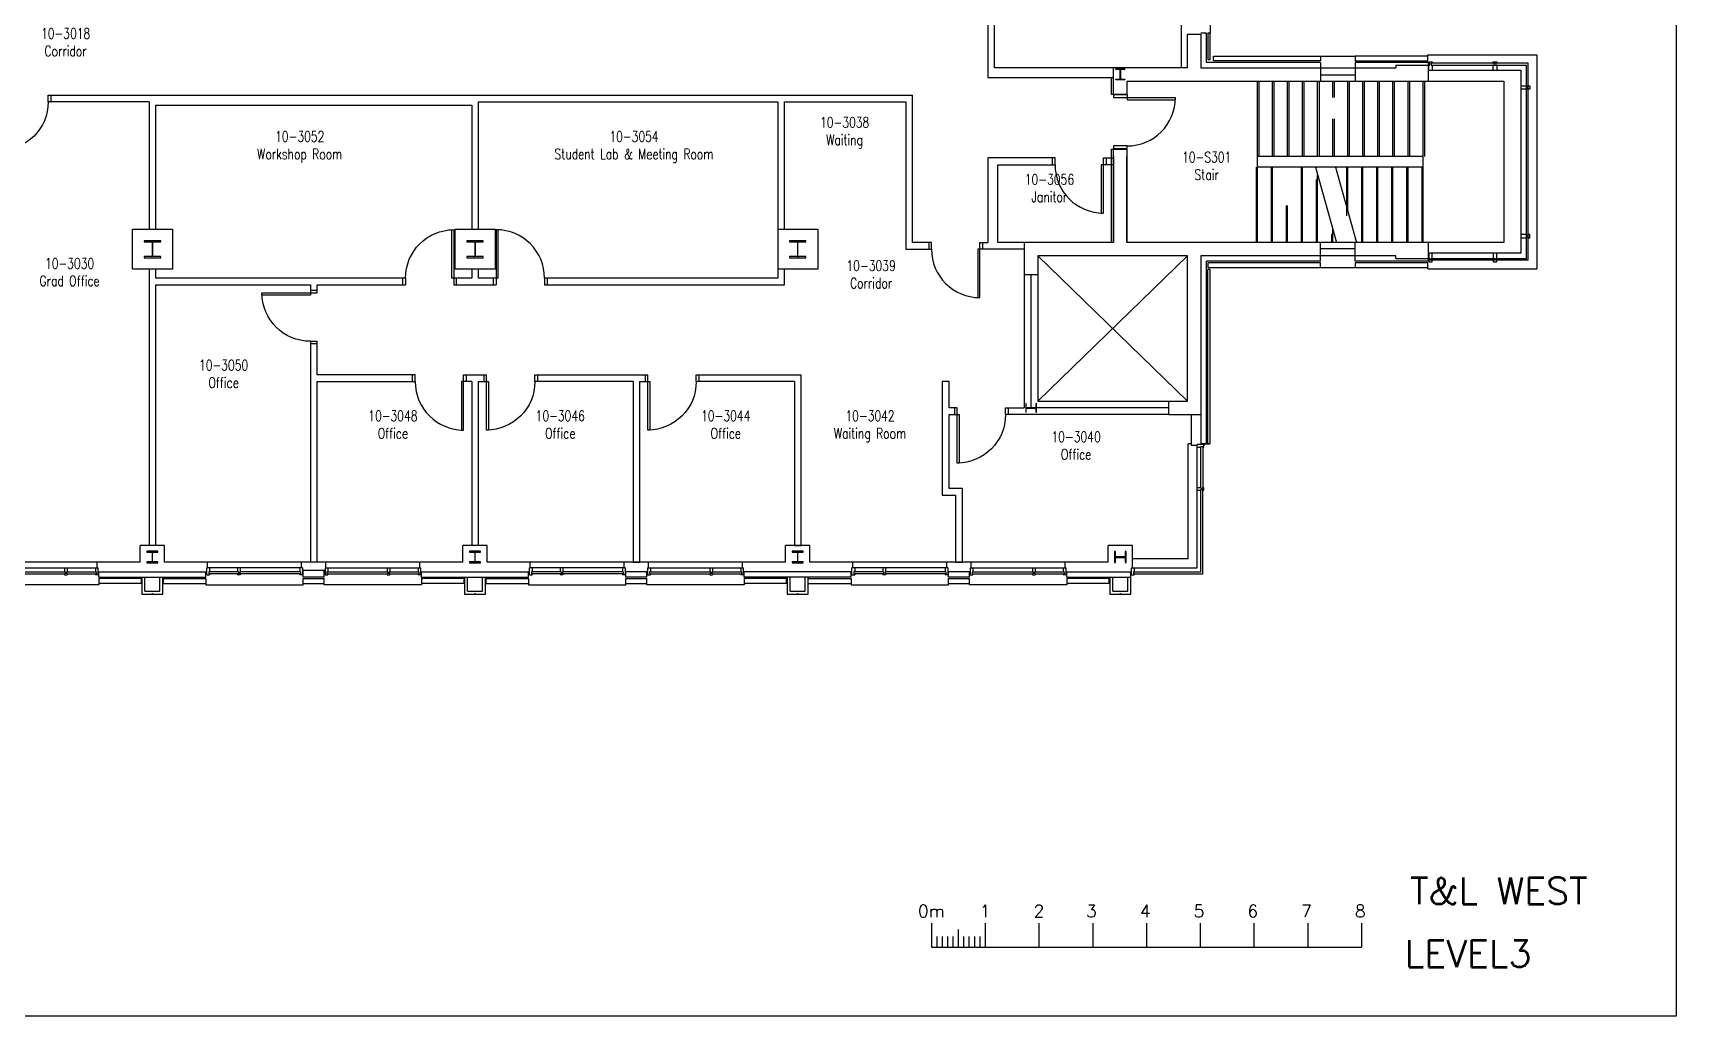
# Model space of a CAD drawing. Extents: x 11182 to 734459, y -1391328 to 152085.
# Drawn here: x 365420 to 395979, y -1110675 to -1092392 of the extents above; entities that cross this region are included whole.
import ezdxf
from ezdxf.enums import TextEntityAlignment as Align

# ---------------------------------------------------------------- set-up
doc = ezdxf.new("R2010")
doc.units = 0
doc.header["$LTSCALE"] = 500
doc.header["$MEASUREMENT"] = 0
doc.layers.get('0').update_dxf_attribs({"linetype": 'CONTINUOUS'})
doc.layers.add('0_Defpoints', color=106, linetype='CONTINUOUS', plot=False)
for name, color, linetype in [('0_room_data', 7, 'CONTINUOUS'), ('0_text', 7, 'CONTINUOUS'), ('1_Wall_Exist', 251, 'CONTINUOUS'), ('3_Text', 7, 'CONTINUOUS')]:
    doc.layers.add(name, color=color, linetype=linetype)
doc.styles.add('1_200', font='simplex.shx', dxfattribs={"width": 0.75, "height": 460})
doc.styles.get("Standard").update_dxf_attribs({"font": 'ROMANS', "height": 200})

# ---------------------------------------------------------------- blocks, each defined once
blk = doc.blocks.new('room_data')
at = {"layer": '3_Text', "style": '1_200', "width": 0.75}
for tag, p in [('ROOMNUM', (0, 0)), ('ROOMUSE', (0, -575))]:
    blk.add_attdef(tag, text='', height=345, dxfattribs=at).set_placement(p, align=Align.MIDDLE_CENTER)

msp = doc.modelspace()

# ---------------------------------------------------------------- linework, layer by layer
for p, q in [((382129, -1108948), (382129, -1109393)), ((383129, -1108948), (383129, -1109393)), ((384129, -1108948), (384129, -1109393)), ((385129, -1108948), (385129, -1109393)), ((386129, -1108948), (386129, -1109393)), ((387129, -1108948), (387129, -1109393)), ((388129, -1108948), (388129, -1109393)), ((389129, -1108948), (389129, -1109393)), ((390129, -1108948), (390129, -1109393)), ((382229, -1109194), (382229, -1109393)), ((382329, -1109194), (382329, -1109393)), ((382429, -1109194), (382429, -1109393)), ((382529, -1109194), (382529, -1109393)), ((382629, -1109061), (382629, -1109393)), ((382729, -1109194), (382729, -1109393)), ((382829, -1109194), (382829, -1109393)), ((382929, -1109194), (382929, -1109393)), ((383029, -1109194), (383029, -1109393)), ((382129, -1109393), (390129, -1109393))]:
    msp.add_line(p, q)
at = {"layer": '0_Defpoints'}
msp.add_lwpolyline([(338345, -1073659), (395979, -1073659), (395979, -1110675), (338345, -1110675)], close=True, dxfattribs=at)
at = {"layer": '1_Wall_Exist'}
for p, q in [((386772, -1082825), (386772, -1093040)), ((387323, -1092400), (387323, -1090590)), ((383181, -1091246), (383181, -1093224)), ((383306, -1093040), (383306, -1091246)), ((386893, -1093040), (386893, -1092415)), ((386893, -1093040), (386893, -1092415)), ((386893, -1092415), (387143, -1092415)), ((387243, -1092400), (387143, -1092400)), ((387143, -1092415), (387143, -1093040)), ((387243, -1092940), (387243, -1092400)), ((387323, -1092400), (387268, -1092400)), ((387268, -1092400), (387268, -1092890)), ((387313, -1092890), (387313, -1092400)), ((386893, -1093040), (383306, -1093040)), ((385518, -1093535), (385518, -1093040)), ((385560, -1093061), (385726, -1093061)), ((385560, -1093070), (385560, -1093061)), ((385637, -1093073), (385563, -1093073)), ((385640, -1093253), (385640, -1093076)), ((385647, -1093076), (385647, -1093253)), ((385723, -1093073), (385650, -1093073)), ((385726, -1093061), (385726, -1093070)), ((387143, -1093040), (390003, -1093040)), ((389363, -1092940), (387243, -1092940)), ((387268, -1092890), (387313, -1092890)), ((387373, -1092915), (387373, -1092825)), ((387373, -1092825), (390013, -1092825)), ((389363, -1092915), (387373, -1092915)), ((389363, -1092825), (389363, -1092915)), ((389363, -1092940), (389363, -1093040)), ((389368, -1093040), (389368, -1093290)), ((390008, -1093040), (390008, -1093290)), ((390008, -1093040), (390768, -1093040)), ((390013, -1092825), (390013, -1092915)), ((391363, -1092825), (390013, -1092825)), ((390013, -1092915), (391363, -1092915)), ((391368, -1092940), (390013, -1092940)), ((390013, -1092940), (390013, -1093040)), ((390768, -1092990), (391368, -1092990)), ((390768, -1092990), (390768, -1093040)), ((391363, -1092800), (393388, -1092800)), ((391363, -1092915), (391363, -1092800)), ((391368, -1092940), (391368, -1093290)), ((391378, -1092958), (391378, -1092930)), ((391378, -1092930), (391442, -1092930)), ((391396, -1092958), (391378, -1092958)), ((391378, -1093091), (391378, -1092990)), ((391378, -1092990), (391396, -1092990)), ((393097, -1093091), (391378, -1093091)), ((391396, -1092990), (391396, -1092958)), ((393229, -1092958), (391424, -1092958)), ((391424, -1092958), (391424, -1092990)), ((391424, -1092990), (391442, -1092990)), ((391435, -1092990), (393198, -1092990)), ((391442, -1092930), (391442, -1092958)), ((391442, -1092990), (391442, -1093091)), ((392578, -1092958), (392578, -1092930)), ((392578, -1092930), (392642, -1092930)), ((392596, -1092958), (392578, -1092958)), ((392578, -1093091), (392578, -1092990)), ((392578, -1092990), (392596, -1092990)), ((392596, -1092990), (392596, -1092958)), ((392624, -1092958), (392624, -1092990)), ((392624, -1092990), (392642, -1092990)), ((392642, -1092930), (392642, -1092958)), ((392642, -1092990), (392642, -1093091)), ((393097, -1096488), (393097, -1093091)), ((393198, -1096590), (393198, -1092990)), ((393223, -1092965), (393223, -1096615)), ((393229, -1096621), (393229, -1092958)), ((393388, -1092800), (393388, -1096780)), ((383181, -1093224), (385518, -1093224)), ((385480, -1093535), (385480, -1093224)), ((385560, -1093267), (385560, -1093259)), ((385726, -1093267), (385560, -1093267)), ((385563, -1093256), (385637, -1093256)), ((385650, -1093256), (385723, -1093256)), ((385726, -1093259), (385726, -1093267)), ((385768, -1093290), (392773, -1093290)), ((385768, -1093535), (385768, -1093290)), ((388193, -1096290), (388193, -1093290)), ((388218, -1093290), (388218, -1094690)), ((388473, -1094690), (388473, -1093290)), ((388498, -1093290), (388498, -1094690)), ((388753, -1094690), (388753, -1093290)), ((388778, -1093290), (388778, -1094690)), ((389033, -1094690), (389033, -1093290)), ((389058, -1093290), (389058, -1094690)), ((389313, -1094690), (389313, -1093290)), ((389338, -1093290), (389338, -1094690)), ((389358, -1093172), (390002, -1093172)), ((389593, -1093592), (389593, -1093290)), ((389618, -1093290), (389618, -1093592)), ((389873, -1094690), (389873, -1093290)), ((389898, -1093290), (389898, -1094690)), ((390153, -1094690), (390153, -1093290)), ((390178, -1093290), (390178, -1094690)), ((390433, -1094690), (390433, -1093290)), ((390458, -1093290), (390458, -1094690)), ((390713, -1094690), (390713, -1093290)), ((390738, -1093290), (390738, -1094690)), ((390993, -1094690), (390993, -1093290)), ((391018, -1093290), (391018, -1094690)), ((391273, -1096290), (391273, -1093290)), ((391298, -1093290), (391298, -1094690)), ((392773, -1093290), (392773, -1096290)), ((393097, -1093374), (393198, -1093374)), ((393198, -1093374), (393198, -1093392)), ((393198, -1093392), (393229, -1093392)), ((393229, -1093392), (393229, -1093374)), ((393229, -1093374), (393257, -1093374)), ((393257, -1093374), (393257, -1093438)), ((365705, -1093550), (381781, -1093550)), ((365705, -1093675), (365705, -1093550)), ((367580, -1093675), (365705, -1093675)), ((365755, -1093550), (365755, -1093675)), ((367580, -1093675), (367580, -1096042)), ((373706, -1096042), (373706, -1093675)), ((373706, -1093675), (379272, -1093675)), ((379272, -1093675), (379272, -1096952)), ((379397, -1096042), (379397, -1093675)), ((379397, -1093675), (381656, -1093675)), ((381656, -1093675), (381656, -1096415)), ((381781, -1096290), (381781, -1093550)), ((385768, -1093535), (385480, -1093535)), ((385768, -1093545), (385518, -1093545)), ((385518, -1093545), (385518, -1093595)), ((385518, -1093595), (386668, -1093595)), ((385768, -1093545), (385768, -1093640)), ((385768, -1093640), (386668, -1093640)), ((386668, -1093640), (386668, -1093595)), ((393198, -1093438), (393097, -1093438)), ((393229, -1093420), (393198, -1093420)), ((393198, -1093420), (393198, -1093438)), ((393257, -1093438), (393229, -1093438)), ((367705, -1096042), (367705, -1093734)), ((367705, -1093734), (373581, -1093734)), ((373581, -1093734), (373581, -1096042)), ((389593, -1094690), (389593, -1093992)), ((389618, -1093992), (389618, -1094690)), ((385480, -1096290), (385480, -1094555)), ((385480, -1094555), (385768, -1094555)), ((385768, -1094495), (385518, -1094495)), ((385518, -1094495), (385518, -1094545)), ((385518, -1094545), (385768, -1094545)), ((385518, -1096290), (385518, -1094555)), ((385768, -1094545), (385768, -1094495)), ((385768, -1096290), (385768, -1094555)), ((384429, -1094718), (383181, -1094718)), ((383181, -1094718), (383181, -1096290)), ((383365, -1094843), (384429, -1094843)), ((383365, -1096290), (383365, -1094843)), ((384379, -1094843), (384379, -1094718)), ((384429, -1094843), (384429, -1094718)), ((385517, -1094843), (385289, -1094843)), ((385289, -1094843), (385289, -1095743)), ((385329, -1095743), (385329, -1094718)), ((385329, -1094718), (385517, -1094718)), ((385379, -1094718), (385379, -1094843)), ((385517, -1094690), (385517, -1096290)), ((385767, -1096290), (385767, -1094690)), ((388168, -1094890), (388168, -1096290)), ((391273, -1094690), (388193, -1094690)), ((391273, -1094890), (388193, -1094890)), ((388448, -1094890), (388448, -1096290)), ((388473, -1096290), (388473, -1094890)), ((389008, -1094890), (389008, -1096290)), ((389033, -1096290), (389033, -1094890)), ((389274, -1094890), (389662, -1096290)), ((389647, -1094890), (390035, -1096290)), ((389848, -1094890), (389848, -1095797)), ((389873, -1095706), (389873, -1094890)), ((390128, -1094890), (390128, -1096290)), ((390153, -1096290), (390153, -1094890)), ((390408, -1094890), (390408, -1096290)), ((390433, -1096290), (390433, -1094890)), ((390688, -1094890), (390688, -1096290)), ((390713, -1096290), (390713, -1094890)), ((390968, -1094890), (390968, -1096290)), ((390993, -1096290), (390993, -1094890)), ((391248, -1094890), (391248, -1096290)), ((389288, -1095120), (389288, -1096290)), ((389313, -1096290), (389313, -1095030)), ((385289, -1095743), (385329, -1095743)), ((388728, -1095602), (388728, -1096290)), ((388753, -1096290), (388753, -1095602)), ((367272, -1096788), (367272, -1096042)), ((367272, -1096042), (368015, -1096042)), ((368015, -1096042), (368015, -1096788)), ((373210, -1096952), (373210, -1096052)), ((373210, -1096052), (373250, -1096052)), ((373250, -1096052), (373250, -1097077)), ((373272, -1096788), (373272, -1096042)), ((373272, -1096042), (374015, -1096042)), ((374015, -1096042), (374015, -1096788)), ((374076, -1096052), (374036, -1096052)), ((374036, -1096052), (374036, -1097077)), ((374076, -1096952), (374076, -1096052)), ((379272, -1096042), (380015, -1096042)), ((380015, -1096042), (380015, -1096788)), ((389568, -1096132), (389568, -1096290)), ((389593, -1096290), (389593, -1096041)), ((393198, -1096141), (393097, -1096141)), ((393198, -1096159), (393198, -1096141)), ((393229, -1096159), (393198, -1096159)), ((393257, -1096141), (393229, -1096141)), ((393257, -1096205), (393257, -1096141)), ((367797, -1096258), (367490, -1096258)), ((367490, -1096258), (367490, -1096273)), ((367493, -1096276), (367634, -1096276)), ((367637, -1096279), (367637, -1096550)), ((367649, -1096550), (367649, -1096279)), ((367652, -1096276), (367794, -1096276)), ((367797, -1096273), (367797, -1096258)), ((373797, -1096258), (373490, -1096258)), ((373490, -1096258), (373490, -1096273)), ((373493, -1096276), (373634, -1096276)), ((373637, -1096279), (373637, -1096550)), ((373649, -1096550), (373649, -1096279)), ((373652, -1096276), (373794, -1096276)), ((373797, -1096273), (373797, -1096258)), ((379797, -1096258), (379490, -1096258)), ((379490, -1096258), (379490, -1096273)), ((379493, -1096276), (379634, -1096276)), ((379637, -1096279), (379637, -1096550)), ((379649, -1096550), (379649, -1096279)), ((379652, -1096276), (379794, -1096276)), ((379797, -1096273), (379797, -1096258)), ((381656, -1096415), (382131, -1096415)), ((382131, -1096290), (381781, -1096290)), ((382081, -1096290), (382081, -1096415)), ((382131, -1096415), (382131, -1096290)), ((383858, -1096415), (382991, -1096415)), ((382991, -1096415), (382991, -1097315)), ((383031, -1097315), (383031, -1096290)), ((383031, -1096290), (383181, -1096290)), ((383081, -1096290), (383081, -1096415)), ((385517, -1096290), (383365, -1096290)), ((383858, -1096290), (383858, -1099365)), ((389363, -1096290), (385768, -1096290)), ((389368, -1096540), (389368, -1096290)), ((392773, -1096290), (389368, -1096290)), ((390008, -1096407), (389368, -1096407)), ((390008, -1096540), (390008, -1096290)), ((391368, -1096290), (391368, -1096640)), ((393097, -1096205), (393198, -1096205)), ((393198, -1096205), (393198, -1096187)), ((393198, -1096187), (393229, -1096187)), ((393229, -1096187), (393229, -1096205)), ((393229, -1096205), (393257, -1096205)), ((367490, -1096556), (367490, -1096572)), ((367490, -1096572), (367797, -1096572)), ((367634, -1096553), (367493, -1096553)), ((367794, -1096553), (367652, -1096553)), ((367797, -1096572), (367797, -1096556)), ((373490, -1096556), (373490, -1096572)), ((373490, -1096572), (373797, -1096572)), ((373634, -1096553), (373493, -1096553)), ((373794, -1096553), (373652, -1096553)), ((373797, -1096572), (373797, -1096556)), ((379490, -1096556), (379490, -1096572)), ((379490, -1096572), (379797, -1096572)), ((379634, -1096553), (379493, -1096553)), ((379794, -1096553), (379652, -1096553)), ((379797, -1096572), (379797, -1096556)), ((386893, -1096540), (384108, -1099240)), ((384108, -1096540), (386893, -1099240)), ((386893, -1096540), (384108, -1096540)), ((384108, -1096540), (384108, -1099240)), ((386893, -1099240), (386893, -1096540)), ((387143, -1096540), (387143, -1100044)), ((390768, -1096540), (387143, -1096540)), ((387243, -1100029), (387243, -1096640)), ((389363, -1096640), (387243, -1096640)), ((387268, -1096665), (387268, -1096755)), ((389363, -1096665), (387268, -1096665)), ((387268, -1096755), (391363, -1096755)), ((389363, -1096640), (389363, -1096540)), ((389363, -1096755), (389363, -1096665)), ((390013, -1096640), (390013, -1096540)), ((391368, -1096640), (390013, -1096640)), ((390013, -1096665), (390013, -1096755)), ((391363, -1096665), (390013, -1096665)), ((390768, -1096590), (390768, -1096540)), ((390768, -1096590), (391368, -1096590)), ((391363, -1096780), (391363, -1096665)), ((393097, -1096488), (391378, -1096488)), ((391378, -1096488), (391378, -1096590)), ((391378, -1096590), (391396, -1096590)), ((391396, -1096621), (391378, -1096621)), ((391378, -1096621), (391378, -1096649)), ((391378, -1096649), (391442, -1096649)), ((391393, -1096615), (393223, -1096615)), ((391396, -1096590), (391396, -1096621)), ((391424, -1096621), (391424, -1096590)), ((391424, -1096590), (391442, -1096590)), ((393229, -1096621), (391424, -1096621)), ((391435, -1096590), (393198, -1096590)), ((391442, -1096590), (391442, -1096488)), ((391442, -1096649), (391442, -1096621)), ((392578, -1096488), (392578, -1096590)), ((392578, -1096590), (392596, -1096590)), ((392596, -1096621), (392578, -1096621)), ((392578, -1096621), (392578, -1096649)), ((392578, -1096649), (392642, -1096649)), ((392596, -1096590), (392596, -1096621)), ((392624, -1096621), (392624, -1096590)), ((392624, -1096590), (392642, -1096590)), ((392642, -1096590), (392642, -1096488)), ((392642, -1096649), (392642, -1096621)), ((368015, -1096788), (367272, -1096788)), ((367580, -1096788), (367580, -1101923)), ((367705, -1096952), (367705, -1096788)), ((372350, -1096952), (367705, -1096952)), ((372300, -1097077), (372300, -1096952)), ((372350, -1096952), (372350, -1097077)), ((373581, -1096952), (373210, -1096952)), ((374015, -1096788), (373272, -1096788)), ((373300, -1097077), (373300, -1096952)), ((373581, -1096788), (373581, -1096952)), ((373706, -1096952), (373706, -1096788)), ((374076, -1096952), (373706, -1096952)), ((373986, -1097077), (373986, -1096952)), ((379272, -1096952), (374936, -1096952)), ((374936, -1096952), (374936, -1097077)), ((374986, -1096952), (374986, -1097077)), ((380015, -1096788), (379272, -1096788)), ((379397, -1097077), (379397, -1096788)), ((384108, -1096890), (383858, -1096890)), ((383983, -1099365), (383983, -1096890)), ((387313, -1096790), (387268, -1096790)), ((387268, -1100029), (387268, -1096790)), ((387313, -1100029), (387313, -1096790)), ((391363, -1096780), (393388, -1096780)), ((367705, -1101923), (367705, -1097077)), ((367705, -1097077), (370581, -1097077)), ((369681, -1097267), (369681, -1097227)), ((369681, -1097227), (370706, -1097227)), ((370581, -1097267), (369681, -1097267)), ((370581, -1097077), (370581, -1097267)), ((370581, -1097177), (370706, -1097177)), ((370706, -1097077), (372350, -1097077)), ((370706, -1097227), (370706, -1097077)), ((373250, -1097077), (374036, -1097077)), ((374936, -1097077), (379397, -1097077)), ((382991, -1097315), (383031, -1097315)), ((370581, -1098127), (370581, -1102233)), ((370581, -1098127), (370706, -1098127)), ((370706, -1098177), (370581, -1098177)), ((370706, -1098752), (370706, -1098127)), ((372530, -1098752), (370706, -1098752)), ((370706, -1102233), (370706, -1098877)), ((370706, -1098877), (372530, -1098877)), ((372480, -1098877), (372480, -1098752)), ((372530, -1098877), (372530, -1098752)), ((373581, -1098877), (373390, -1098877)), ((373390, -1098877), (373390, -1099777)), ((373430, -1099777), (373430, -1098752)), ((373430, -1098752), (373856, -1098752)), ((373480, -1098752), (373480, -1098877)), ((373581, -1098877), (373581, -1101923)), ((373706, -1098877), (373896, -1098877)), ((373706, -1101923), (373706, -1098877)), ((373806, -1098752), (373806, -1098877)), ((373856, -1099777), (373856, -1098752)), ((373896, -1098877), (373896, -1099777)), ((374756, -1098752), (376856, -1098752)), ((374756, -1098877), (374756, -1098752)), ((376581, -1098877), (374756, -1098877)), ((374806, -1098752), (374806, -1098877)), ((376581, -1098877), (376581, -1102233)), ((376706, -1098877), (376896, -1098877)), ((376706, -1102233), (376706, -1098877)), ((376806, -1098752), (376806, -1098877)), ((376856, -1099777), (376856, -1098752)), ((376896, -1098877), (376896, -1099777)), ((377756, -1098752), (379706, -1098752)), ((377756, -1098877), (377756, -1098752)), ((379581, -1098877), (377756, -1098877)), ((377806, -1098752), (377806, -1098877)), ((379581, -1098877), (379581, -1101923)), ((379706, -1101923), (379706, -1098752)), ((382333, -1098877), (382333, -1100990)), ((382458, -1098877), (382333, -1098877)), ((382458, -1099365), (382458, -1098877)), ((382608, -1099365), (382458, -1099365)), ((382458, -1099490), (382648, -1099490)), ((382458, -1100865), (382458, -1099490)), ((382558, -1099365), (382558, -1099490)), ((382608, -1100390), (382608, -1099365)), ((382648, -1099490), (382648, -1100390)), ((383508, -1099365), (383858, -1099365)), ((383508, -1099490), (383508, -1099365)), ((386543, -1099490), (383508, -1099490)), ((383558, -1099365), (383558, -1099490)), ((383890, -1099282), (383883, -1099282)), ((383883, -1099282), (383883, -1099447)), ((383883, -1099447), (383890, -1099447)), ((383893, -1099359), (383893, -1099285)), ((383893, -1099444), (383893, -1099371)), ((384070, -1099362), (383896, -1099362)), ((383896, -1099368), (384070, -1099368)), ((386543, -1099365), (383983, -1099365)), ((384073, -1099285), (384073, -1099359)), ((384073, -1099371), (384073, -1099444)), ((384084, -1099282), (384076, -1099282)), ((384076, -1099447), (384084, -1099447)), ((384084, -1099447), (384084, -1099282)), ((384108, -1099240), (386893, -1099240)), ((386543, -1099490), (386543, -1099240)), ((386543, -1099490), (386543, -1099365)), ((386543, -1099490), (387143, -1099490)), ((386962, -1099490), (386962, -1100060)), ((373390, -1099777), (373430, -1099777)), ((373896, -1099777), (373856, -1099777)), ((376896, -1099777), (376856, -1099777)), ((386902, -1102173), (386902, -1100034)), ((386962, -1100034), (386902, -1100034)), ((386962, -1100060), (387070, -1100060)), ((387070, -1102341), (387070, -1100044)), ((387199, -1100044), (387070, -1100044)), ((387070, -1100094), (387143, -1100094)), ((387143, -1100029), (387243, -1100029)), ((387143, -1100083), (387180, -1100083)), ((387143, -1100858), (387143, -1100083)), ((387180, -1100083), (387180, -1100858)), ((387180, -1100094), (387199, -1100094)), ((387199, -1100041), (387296, -1100036)), ((387199, -1100094), (387199, -1100041)), ((387200, -1100056), (387199, -1100056)), ((387297, -1100037), (387200, -1100042)), ((387200, -1100042), (387200, -1100056)), ((387268, -1100029), (387313, -1100029)), ((387288, -1100031), (387297, -1100031)), ((387288, -1100032), (387288, -1100031)), ((387296, -1100032), (387288, -1100032)), ((387296, -1100036), (387296, -1100032)), ((387297, -1100031), (387297, -1100037)), ((382648, -1100390), (382608, -1100390)), ((382333, -1100990), (382581, -1100990)), ((382333, -1100990), (382458, -1100990)), ((382706, -1100865), (382458, -1100865)), ((382581, -1100990), (382581, -1102233)), ((382706, -1102233), (382706, -1100865)), ((387070, -1100844), (387143, -1100844)), ((387070, -1100894), (387143, -1100894)), ((387143, -1100858), (387180, -1100858)), ((387143, -1102414), (387143, -1100883)), ((387143, -1100883), (387180, -1100883)), ((387180, -1100844), (387199, -1100844)), ((387180, -1102451), (387180, -1100883)), ((387180, -1100894), (387199, -1100894)), ((387199, -1100894), (387199, -1100844)), ((367869, -1101923), (367417, -1101923)), ((367417, -1102233), (367417, -1101923)), ((367869, -1102233), (367869, -1101923)), ((373869, -1101923), (373417, -1101923)), ((373417, -1102233), (373417, -1101923)), ((373869, -1102233), (373869, -1101923)), ((379869, -1101923), (379417, -1101923)), ((379417, -1102233), (379417, -1101923)), ((379581, -1101923), (379706, -1101923)), ((379869, -1102233), (379869, -1101923)), ((385869, -1101923), (385417, -1101923)), ((385417, -1102233), (385417, -1101923)), ((385869, -1102341), (385869, -1101923)), ((367417, -1102233), (361869, -1102233)), ((366617, -1102341), (366617, -1102233)), ((367746, -1102031), (367540, -1102031)), ((367540, -1102031), (367540, -1102046)), ((367540, -1102233), (367540, -1102247)), ((367540, -1102247), (367746, -1102247)), ((367543, -1102049), (367635, -1102049)), ((367635, -1102230), (367543, -1102230)), ((367638, -1102052), (367638, -1102227)), ((367648, -1102227), (367648, -1102052)), ((367651, -1102049), (367743, -1102049)), ((367743, -1102230), (367651, -1102230)), ((367746, -1102046), (367746, -1102031)), ((367746, -1102247), (367746, -1102233)), ((373417, -1102233), (367869, -1102233)), ((368669, -1102341), (368669, -1102233)), ((370417, -1102341), (370417, -1102233)), ((370869, -1102341), (370869, -1102233)), ((372617, -1102341), (372617, -1102233)), ((373746, -1102031), (373540, -1102031)), ((373540, -1102031), (373540, -1102046)), ((373540, -1102233), (373540, -1102247)), ((373540, -1102247), (373746, -1102247)), ((373543, -1102049), (373635, -1102049)), ((373635, -1102230), (373543, -1102230)), ((373638, -1102052), (373638, -1102227)), ((373648, -1102227), (373648, -1102052)), ((373651, -1102049), (373743, -1102049)), ((373743, -1102230), (373651, -1102230)), ((373746, -1102046), (373746, -1102031)), ((373746, -1102247), (373746, -1102233)), ((379417, -1102233), (373869, -1102233)), ((374669, -1102341), (374669, -1102233)), ((376417, -1102341), (376417, -1102233)), ((376581, -1102233), (376706, -1102233)), ((376869, -1102341), (376869, -1102233)), ((378617, -1102341), (378617, -1102233)), ((379746, -1102031), (379540, -1102031)), ((379540, -1102031), (379540, -1102046)), ((379540, -1102233), (379540, -1102247)), ((379540, -1102247), (379746, -1102247)), ((379543, -1102049), (379635, -1102049)), ((379635, -1102230), (379543, -1102230)), ((379638, -1102052), (379638, -1102227)), ((379648, -1102227), (379648, -1102052)), ((379651, -1102049), (379743, -1102049)), ((379743, -1102230), (379651, -1102230)), ((379746, -1102046), (379746, -1102031)), ((379746, -1102247), (379746, -1102233)), ((385417, -1102233), (379869, -1102233)), ((380669, -1102341), (380669, -1102233)), ((382417, -1102341), (382417, -1102233)), ((382581, -1102233), (382706, -1102233)), ((382869, -1102341), (382869, -1102233)), ((384617, -1102341), (384617, -1102233)), ((385550, -1102036), (385535, -1102036)), ((385535, -1102036), (385535, -1102242)), ((385535, -1102242), (385550, -1102242)), ((385553, -1102131), (385553, -1102039)), ((385553, -1102239), (385553, -1102147)), ((385731, -1102134), (385556, -1102134)), ((385556, -1102144), (385731, -1102144)), ((385734, -1102039), (385734, -1102131)), ((385734, -1102147), (385734, -1102239)), ((385751, -1102036), (385737, -1102036)), ((385737, -1102242), (385751, -1102242)), ((385751, -1102242), (385751, -1102036)), ((386902, -1102173), (385869, -1102173)), ((364853, -1102341), (366633, -1102341)), ((364890, -1102414), (366020, -1102414)), ((364890, -1102451), (366020, -1102451)), ((366008, -1102341), (366008, -1102414)), ((366008, -1102451), (366008, -1102470)), ((366008, -1102470), (366058, -1102470)), ((366020, -1102414), (366020, -1102451)), ((366045, -1102414), (366597, -1102414)), ((366045, -1102414), (366045, -1102451)), ((366045, -1102451), (366597, -1102451)), ((366058, -1102341), (366058, -1102414)), ((366058, -1102451), (366058, -1102470)), ((366583, -1102341), (366583, -1102414)), ((366583, -1102451), (366583, -1102470)), ((366633, -1102470), (366583, -1102470)), ((366597, -1102414), (366597, -1102451)), ((366633, -1102470), (366633, -1102341)), ((366633, -1102414), (368653, -1102414)), ((366648, -1102514), (366648, -1102414)), ((366648, -1102514), (368638, -1102514)), ((367438, -1102539), (366648, -1102539)), ((366648, -1102539), (366648, -1102654)), ((367438, -1102629), (367438, -1102539)), ((367448, -1102514), (367448, -1102829)), ((367502, -1102775), (367502, -1102514)), ((367784, -1102776), (367784, -1102515)), ((367838, -1102829), (367838, -1102514)), ((367848, -1102539), (368638, -1102539)), ((367848, -1102629), (367848, -1102539)), ((368638, -1102514), (368638, -1102414)), ((368638, -1102539), (368638, -1102654)), ((370433, -1102341), (368653, -1102341)), ((368653, -1102470), (368653, -1102341)), ((368653, -1102470), (368703, -1102470)), ((369242, -1102414), (368690, -1102414)), ((368690, -1102414), (368690, -1102451)), ((369242, -1102451), (368690, -1102451)), ((368703, -1102341), (368703, -1102414)), ((368703, -1102451), (368703, -1102470)), ((369228, -1102341), (369228, -1102414)), ((369228, -1102451), (369228, -1102470)), ((369278, -1102470), (369228, -1102470)), ((369242, -1102414), (369242, -1102451)), ((370397, -1102414), (369267, -1102414)), ((369267, -1102414), (369267, -1102451)), ((370397, -1102451), (369267, -1102451)), ((369278, -1102341), (369278, -1102414)), ((369278, -1102451), (369278, -1102470)), ((370383, -1102341), (370383, -1102414)), ((370383, -1102451), (370383, -1102470)), ((370433, -1102470), (370383, -1102470)), ((370397, -1102414), (370397, -1102451)), ((370433, -1102341), (370433, -1102470)), ((370853, -1102389), (370433, -1102389)), ((370448, -1102514), (370448, -1102389)), ((370838, -1102514), (370448, -1102514)), ((370448, -1102539), (370838, -1102539)), ((370448, -1102654), (370448, -1102539)), ((370838, -1102514), (370838, -1102389)), ((370838, -1102654), (370838, -1102539)), ((370853, -1102341), (372633, -1102341)), ((370853, -1102341), (370853, -1102470)), ((370853, -1102470), (370903, -1102470)), ((370890, -1102414), (372020, -1102414)), ((370890, -1102414), (370890, -1102451)), ((370890, -1102451), (372020, -1102451)), ((370903, -1102341), (370903, -1102414)), ((370903, -1102451), (370903, -1102470)), ((372008, -1102341), (372008, -1102414)), ((372008, -1102451), (372008, -1102470)), ((372008, -1102470), (372058, -1102470)), ((372020, -1102414), (372020, -1102451)), ((372045, -1102414), (372597, -1102414)), ((372045, -1102414), (372045, -1102451)), ((372045, -1102451), (372597, -1102451)), ((372058, -1102341), (372058, -1102414)), ((372058, -1102451), (372058, -1102470)), ((372583, -1102341), (372583, -1102414)), ((372583, -1102451), (372583, -1102470)), ((372633, -1102470), (372583, -1102470)), ((372597, -1102414), (372597, -1102451)), ((372633, -1102470), (372633, -1102341)), ((372633, -1102414), (374653, -1102414)), ((372648, -1102514), (372648, -1102414)), ((372648, -1102514), (374638, -1102514)), ((373438, -1102539), (372648, -1102539)), ((372648, -1102539), (372648, -1102654)), ((373438, -1102629), (373438, -1102539)), ((373448, -1102514), (373448, -1102829)), ((373502, -1102775), (373502, -1102514)), ((373784, -1102776), (373784, -1102515)), ((373838, -1102829), (373838, -1102514)), ((373848, -1102539), (374638, -1102539)), ((373848, -1102629), (373848, -1102539)), ((374638, -1102514), (374638, -1102414)), ((374638, -1102539), (374638, -1102654)), ((376433, -1102341), (374653, -1102341)), ((374653, -1102470), (374653, -1102341)), ((374653, -1102470), (374703, -1102470)), ((375242, -1102414), (374690, -1102414)), ((374690, -1102414), (374690, -1102451)), ((375242, -1102451), (374690, -1102451)), ((374703, -1102341), (374703, -1102414)), ((374703, -1102451), (374703, -1102470)), ((375228, -1102341), (375228, -1102414)), ((375228, -1102451), (375228, -1102470)), ((375278, -1102470), (375228, -1102470)), ((375242, -1102414), (375242, -1102451)), ((376397, -1102414), (375267, -1102414)), ((375267, -1102414), (375267, -1102451)), ((376397, -1102451), (375267, -1102451)), ((375278, -1102341), (375278, -1102414)), ((375278, -1102451), (375278, -1102470)), ((376383, -1102341), (376383, -1102414)), ((376383, -1102451), (376383, -1102470)), ((376433, -1102470), (376383, -1102470)), ((376397, -1102414), (376397, -1102451)), ((376433, -1102341), (376433, -1102470)), ((376853, -1102414), (376433, -1102414)), ((376448, -1102514), (376448, -1102414)), ((376838, -1102514), (376448, -1102514)), ((376448, -1102539), (376838, -1102539)), ((376448, -1102654), (376448, -1102539)), ((376838, -1102514), (376838, -1102414)), ((376838, -1102654), (376838, -1102539)), ((376853, -1102341), (378633, -1102341)), ((376853, -1102341), (376853, -1102470)), ((376853, -1102470), (376903, -1102470)), ((376890, -1102414), (378020, -1102414)), ((376890, -1102414), (376890, -1102451)), ((376890, -1102451), (378020, -1102451)), ((376903, -1102341), (376903, -1102414)), ((376903, -1102451), (376903, -1102470)), ((378008, -1102341), (378008, -1102414)), ((378008, -1102451), (378008, -1102470)), ((378008, -1102470), (378058, -1102470)), ((378020, -1102414), (378020, -1102451)), ((378045, -1102414), (378597, -1102414)), ((378045, -1102414), (378045, -1102451)), ((378045, -1102451), (378597, -1102451)), ((378058, -1102341), (378058, -1102414)), ((378058, -1102451), (378058, -1102470)), ((378583, -1102341), (378583, -1102414)), ((378583, -1102451), (378583, -1102470)), ((378633, -1102470), (378583, -1102470)), ((378597, -1102414), (378597, -1102451)), ((378633, -1102470), (378633, -1102341)), ((380653, -1102414), (378633, -1102414)), ((378648, -1102514), (378648, -1102414)), ((380638, -1102514), (378648, -1102514)), ((379438, -1102539), (378648, -1102539)), ((378648, -1102539), (378648, -1102654)), ((379438, -1102629), (379438, -1102539)), ((379448, -1102514), (379448, -1102829)), ((379502, -1102775), (379502, -1102514)), ((379784, -1102776), (379784, -1102515)), ((379838, -1102829), (379838, -1102514)), ((379848, -1102539), (380638, -1102539)), ((380638, -1102514), (380638, -1102414)), ((380638, -1102539), (380638, -1102654)), ((382433, -1102341), (380653, -1102341)), ((380653, -1102470), (380653, -1102341)), ((380653, -1102470), (380703, -1102470)), ((381242, -1102414), (380690, -1102414)), ((380690, -1102414), (380690, -1102451)), ((381242, -1102451), (380690, -1102451)), ((380703, -1102341), (380703, -1102414)), ((380703, -1102451), (380703, -1102470)), ((381228, -1102341), (381228, -1102414)), ((381228, -1102451), (381228, -1102470)), ((381278, -1102470), (381228, -1102470)), ((381242, -1102414), (381242, -1102451)), ((382397, -1102414), (381267, -1102414)), ((381267, -1102414), (381267, -1102451)), ((382397, -1102451), (381267, -1102451)), ((381278, -1102341), (381278, -1102414)), ((381278, -1102451), (381278, -1102470)), ((382383, -1102341), (382383, -1102414)), ((382383, -1102451), (382383, -1102470)), ((382433, -1102470), (382383, -1102470)), ((382397, -1102414), (382397, -1102451)), ((382433, -1102341), (382433, -1102470)), ((382853, -1102414), (382433, -1102414)), ((382448, -1102514), (382448, -1102414)), ((382838, -1102514), (382448, -1102514)), ((382448, -1102539), (382838, -1102539)), ((382448, -1102654), (382448, -1102539)), ((382838, -1102514), (382838, -1102414)), ((382838, -1102654), (382838, -1102539)), ((382853, -1102341), (384633, -1102341)), ((382853, -1102341), (382853, -1102470)), ((382853, -1102470), (382903, -1102470)), ((382890, -1102414), (384020, -1102414)), ((382890, -1102414), (382890, -1102451)), ((382890, -1102451), (384020, -1102451)), ((382903, -1102341), (382903, -1102414)), ((382903, -1102451), (382903, -1102470)), ((384008, -1102341), (384008, -1102414)), ((384008, -1102451), (384008, -1102470)), ((384008, -1102470), (384058, -1102470)), ((384020, -1102414), (384020, -1102451)), ((384045, -1102414), (384597, -1102414)), ((384045, -1102414), (384045, -1102451)), ((384045, -1102451), (384597, -1102451)), ((384058, -1102341), (384058, -1102414)), ((384058, -1102451), (384058, -1102470)), ((384583, -1102341), (384583, -1102414)), ((384583, -1102451), (384583, -1102470)), ((384633, -1102470), (384583, -1102470)), ((384597, -1102414), (384597, -1102451)), ((384633, -1102470), (384633, -1102341)), ((384633, -1102414), (385853, -1102414)), ((384648, -1102514), (384648, -1102414)), ((384648, -1102514), (385838, -1102514)), ((385438, -1102539), (384648, -1102539)), ((384648, -1102539), (384648, -1102654)), ((385438, -1102629), (385438, -1102539)), ((385448, -1102514), (385448, -1102829)), ((385502, -1102775), (385502, -1102514)), ((385784, -1102776), (385784, -1102515)), ((385838, -1102829), (385838, -1102414)), ((385853, -1102341), (387070, -1102341)), ((385853, -1102470), (385853, -1102341)), ((385853, -1102470), (385903, -1102470)), ((385890, -1102414), (387143, -1102414)), ((385890, -1102414), (385890, -1102451)), ((385890, -1102451), (387180, -1102451)), ((385903, -1102341), (385903, -1102414)), ((385903, -1102451), (385903, -1102470)), ((366648, -1102654), (364838, -1102654)), ((367438, -1102629), (366648, -1102629)), ((367448, -1102829), (367638, -1102829)), ((367502, -1102776), (367784, -1102776)), ((367638, -1102829), (367638, -1102819)), ((367638, -1102819), (367648, -1102819)), ((367648, -1102819), (367648, -1102829)), ((367648, -1102829), (367838, -1102829)), ((367848, -1102629), (368638, -1102629)), ((368638, -1102654), (370448, -1102654)), ((370448, -1102629), (370838, -1102629)), ((372648, -1102654), (370838, -1102654)), ((373438, -1102629), (372648, -1102629)), ((373448, -1102829), (373638, -1102829)), ((373502, -1102776), (373784, -1102776)), ((373638, -1102829), (373638, -1102819)), ((373638, -1102819), (373648, -1102819)), ((373648, -1102819), (373648, -1102829)), ((373648, -1102829), (373838, -1102829)), ((373848, -1102629), (374638, -1102629)), ((374638, -1102654), (376448, -1102654)), ((376448, -1102629), (376838, -1102629)), ((378648, -1102654), (376838, -1102654)), ((379438, -1102629), (378648, -1102629)), ((379448, -1102829), (379638, -1102829)), ((379502, -1102776), (379784, -1102776)), ((379638, -1102829), (379638, -1102819)), ((379638, -1102819), (379648, -1102819)), ((379648, -1102819), (379648, -1102829)), ((379648, -1102829), (379838, -1102829)), ((379848, -1102629), (380638, -1102629)), ((380638, -1102654), (382448, -1102654)), ((382448, -1102629), (382838, -1102629)), ((384648, -1102654), (382838, -1102654)), ((385438, -1102629), (384648, -1102629)), ((385448, -1102829), (385638, -1102829)), ((385502, -1102776), (385784, -1102776)), ((385638, -1102829), (385638, -1102819)), ((385638, -1102819), (385648, -1102819)), ((385648, -1102819), (385648, -1102829)), ((385648, -1102829), (385838, -1102829))]:
    msp.add_line(p, q, dxfattribs=at)
for centre, radius, start, end in [((385563, -1093070), 3, 180, 270), ((385637, -1093076), 3, 0, 90), ((385650, -1093076), 3, 90, 180), ((385723, -1093070), 3, 270, 0), ((385563, -1093259), 3, 90, 180), ((385637, -1093253), 3, 270, 0), ((385650, -1093253), 3, 180, 270), ((385723, -1093259), 3, 0, 90), ((385768, -1093595), 900, 270, 0), ((385329, -1094843), 900, 180, 270), ((374036, -1096952), 900, 0, 90), ((367493, -1096273), 3, 180, 270), ((367634, -1096279), 3, 0, 90), ((367652, -1096279), 3, 90, 180), ((367794, -1096273), 3, 270, 0), ((373493, -1096273), 3, 180, 270), ((373634, -1096279), 3, 0, 90), ((373652, -1096279), 3, 90, 180), ((373794, -1096273), 3, 270, 0), ((379493, -1096273), 3, 180, 270), ((379634, -1096279), 3, 0, 90), ((379652, -1096279), 3, 90, 180), ((379794, -1096273), 3, 270, 0), ((383031, -1096415), 900, 180, 270), ((367493, -1096556), 3, 90, 180), ((367634, -1096550), 3, 270, 0), ((367652, -1096550), 3, 180, 270), ((367794, -1096556), 3, 0, 90), ((373493, -1096556), 3, 90, 180), ((373634, -1096550), 3, 270, 0), ((373652, -1096550), 3, 180, 270), ((373794, -1096556), 3, 0, 90), ((379493, -1096556), 3, 90, 180), ((379634, -1096550), 3, 270, 0), ((379652, -1096550), 3, 180, 270), ((379794, -1096556), 3, 0, 90), ((373430, -1098877), 900, 180, 270), ((383890, -1099285), 3, 0, 90), ((383890, -1099444), 3, 270, 0), ((383896, -1099359), 3, 180, 270), ((383896, -1099371), 3, 90, 180), ((384070, -1099359), 3, 270, 0), ((384070, -1099371), 3, 0, 90), ((384076, -1099285), 3, 90, 180), ((384076, -1099444), 3, 180, 270), ((367543, -1102046), 3, 180, 270), ((367543, -1102233), 3, 90, 180), ((367635, -1102052), 3, 0, 90), ((367635, -1102227), 3, 270, 0), ((367651, -1102052), 3, 90, 180), ((367651, -1102227), 3, 180, 270), ((367743, -1102046), 3, 270, 0), ((367743, -1102233), 3, 0, 90), ((373543, -1102046), 3, 180, 270), ((373543, -1102233), 3, 90, 180), ((373635, -1102052), 3, 0, 90), ((373635, -1102227), 3, 270, 0), ((373651, -1102052), 3, 90, 180), ((373651, -1102227), 3, 180, 270), ((373743, -1102046), 3, 270, 0), ((373743, -1102233), 3, 0, 90), ((379543, -1102046), 3, 180, 270), ((379543, -1102233), 3, 90, 180), ((379635, -1102052), 3, 0, 90), ((379635, -1102227), 3, 270, 0), ((379651, -1102052), 3, 90, 180), ((379651, -1102227), 3, 180, 270), ((379743, -1102046), 3, 270, 0), ((379743, -1102233), 3, 0, 90), ((385550, -1102039), 3, 0, 90), ((385550, -1102239), 3, 270, 0), ((385556, -1102131), 3, 180, 270), ((385556, -1102147), 3, 90, 180), ((385731, -1102131), 3, 270, 0), ((385731, -1102147), 3, 0, 90), ((385737, -1102039), 3, 90, 180), ((385737, -1102239), 3, 180, 270)]:
    msp.add_arc(centre, radius, start, end, dxfattribs=at)
at = {"layer": '1_Wall_Exist', "extrusion": (0, 0, -1)}
for centre, start, end in [((-364805, -1093675), 180, 270), ((-373250, -1096952), 0, 90), ((-370581, -1097227), 270, 0), ((-373856, -1098877), 180, 270), ((-376856, -1098877), 180, 270), ((-382608, -1099490), 180, 270)]:
    msp.add_arc(centre, 900, start, end, dxfattribs=at)

# ---------------------------------------------------------------- block references
at = {"layer": '0_room_data', "xscale": 0.5657139806978375, "yscale": 0.5657139806978375, "zscale": 0.5657139806978375}
for p, values in [((366029, -1092405), {'ROOMNUM': '10-3018', 'ROOMUSE': 'Corridor'}), ((380517, -1094057), {'ROOMNUM': '10-3038', 'ROOMUSE': 'Waiting'}), ((370383, -1094318), {'ROOMNUM': '10-3052', 'ROOMUSE': 'Workshop Room'}), ((376599, -1094318), {'ROOMNUM': '10-3054', 'ROOMUSE': 'Student Lab & Meeting Room'}), ((387249, -1094702), {'ROOMNUM': '10-S301', 'ROOMUSE': 'Stair'}), ((384325, -1095117), {'ROOMNUM': '10-3056', 'ROOMUSE': 'Janitor'}), ((366103, -1096679), {'ROOMNUM': '10-3030', 'ROOMUSE': 'Grad Office'}), ((381009, -1096720), {'ROOMNUM': '10-3039', 'ROOMUSE': 'Corridor'}), ((368967, -1098572), {'ROOMNUM': '10-3050', 'ROOMUSE': 'Office'}), ((372115, -1099514), {'ROOMNUM': '10-3048', 'ROOMUSE': 'Office'}), ((375227, -1099514), {'ROOMNUM': '10-3046', 'ROOMUSE': 'Office'}), ((378306, -1099514), {'ROOMNUM': '10-3044', 'ROOMUSE': 'Office'}), ((380989, -1099514), {'ROOMNUM': '10-3042', 'ROOMUSE': 'Waiting Room'}), ((384821, -1099904), {'ROOMNUM': '10-3040', 'ROOMUSE': 'Office'})]:
    msp.add_blockref('room_data', p, dxfattribs=at).add_auto_attribs(values)

# ---------------------------------------------------------------- texts
at = {"layer": '0_text'}
for s, p in [('T&L WEST', (391032, -1108595)), ('LEVEL3', (390932, -1109762))]:
    msp.add_text(s, height=500, rotation=0, dxfattribs=at).set_placement(p)
for s, p in [('0m', (382129, -1108722)), ('1', (383129, -1108722)), ('2', (384129, -1108722)), ('3', (385106, -1108722)), ('4', (386106, -1108722)), ('5', (387106, -1108722)), ('6', (388106, -1108722)), ('7', (389106, -1108722)), ('8', (390106, -1108722))]:
    msp.add_text(s, height=231, rotation=0, dxfattribs=at).set_placement(p, align=Align.MIDDLE_CENTER)

doc.saveas('drawing.dxf')
